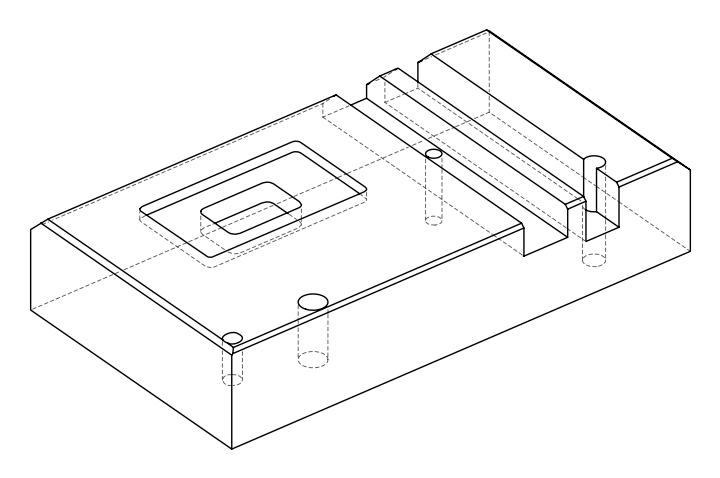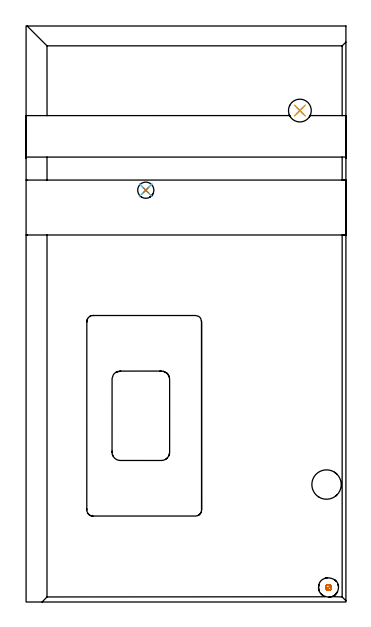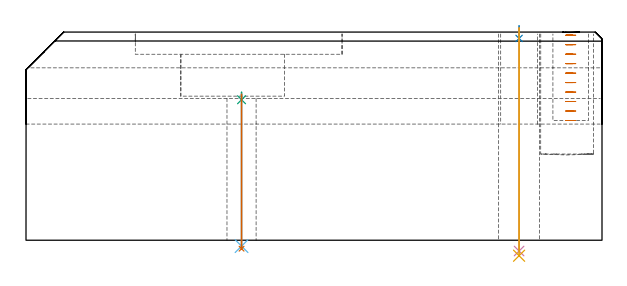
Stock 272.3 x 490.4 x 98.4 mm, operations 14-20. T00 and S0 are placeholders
(PLAN: 20 operations, 11 tool changes, 93.5 min)
(1 INDEXABLE_INSERT_DRILL_BLIND_HOLE_FROM_SOLID | STEP1POCKET | NXT0302_021 | 0.24 min | 28336 mm3)
(2 AREA_MILL | FG_CHAMFER_SURFACE | UGT0205_001 | 17.71 min | 50713 mm3)
(3 AREA_MILL_1 | FG_CHAMFER_SURFACE_1 | UGT0205_001 | 5.1 min | 1605 mm3)
(4 AREA_MILL_2 | FG_CHAMFER_SURFACE_2 | UGT0205_001 | 1.31 min | 5526 mm3)
(5 AREA_MILL_3 | FG_CHAMFER_SURFACE_3 | UGT0205_001 | 0.46 min | 125 mm3)
(6 AREA_MILL_4 | FG_CHAMFER_SURFACE_4 | UGT0205_001 | 4.07 min | 13271 mm3)
(7 AREA_MILL_5 | FG_CHAMFER_SURFACE_5 | UGT0205_001 | 12.98 min | 37179 mm3)
(8 AREA_MILL_6 | FG_CHAMFER_SURFACE_6 | UGT0205_001 | 4.26 min | 2343 mm3)
(9 AREA_MILL_7 | FG_CHAMFER_SURFACE_7 | UGT0205_001 | 1.12 min | 324 mm3)
(10 MILL_RECTANGULAR_POCKET | POCKET_RECTANGULAR_STRAIGHT | NXT0201_010 | Follow Part, ap 2.5, ae 75% | 23.22 min | 174874 mm3)
(11 MILL_RECTANGULAR_POCKET_1 | POCKET_RECTANGULAR_STRAIGHT_1 | NXT0201_011 | Follow Part, ap 3, ae 75% | 7.26 min | 73054 mm3)
(12 MILL_RECTANGULAR_SLOT | SLOT_RECTANGULAR | UGT0201_004 | Follow Part, ap 8, ae 75% | 8.27 min | 417073 mm3)
(13 MILL_RECTANGULAR_SLOT_1 | SLOT_RECTANGULAR_1 | UGT0201_009 | Follow Part, ap 11.25, ae 75% | 5 min | 396837 mm3)
(14 MILL_BLIND_HOLE_FROM_SOLID_MATERIAL | STEP1POCKET_1 | NXT0201_011 | Spiral | 0.98 min | 9282 mm3)
(15 SPOT_DRILL | STEP1HOLE | NXT0321_9005460120000 | 0.05 min | 99 mm3)
(16 SPOT_DRILL_1 | STEP1HOLE_1 | NXT0321_9005460120000 | 0.04 min | 10 mm3)
(17 DRILL_THROUGH_HOLE_INTO_CENTER | STEP1HOLE | UGT0301_515 | 0.42 min | 9560 mm3)
(18 DRILL_TO_ENLARGE_THROUGH_HOLE | STEP1HOLE | UGT0301_261 | 0.43 min | 15095 mm3)
(19 DRILL_THROUGH_HOLE_INTO_CENTER_1 | STEP1HOLE_1 | NXT0301_042 | 0.3 min | 2596 mm3)
(20 DRILL_TO_ENLARGE_THROUGH_HOLE_1 | STEP1HOLE_1 | NXT0301_103 | 0.3 min | 7545 mm3)
(TOOL NXT0302_021 | Index. Insert Drill 25mm [880-D2500L25-05] | D25 PA176 FL125 Z2)
(TOOL UGT0205_001 | Chamfer Mill 20 x 3 x 45 deg. | D20 FL50 Z2)
(TOOL NXT0201_010 | ENDMILL 10mm [2P460-1000-NA 1630] | D10 FL30 Z6)
(TOOL NXT0201_011 | ENDMILL 12mm [2P460-1200-NA 1630] | D12 FL38 Z6)
(TOOL UGT0201_004 | End Mill 32 mm | D32 FL53 Z6)
(TOOL UGT0201_009 | End Mill 45 mm | D45 FL63 Z6)
(TOOL NXT0321_9005460120000 | NC Spot Drill, 142deg, 12mm, Carbide, Uncoated | D12 PA142 FL30 Z2)
(TOOL UGT0301_515 | Carbide Drill 12.0 mm | D12 PA118 FL101 Z2)
(TOOL UGT0301_261 | Twist Drill 19.4 mm | D19.4 PA118 FL140 Z2)
(TOOL NXT0301_042 | Carbide Drill 7.1mm [860.1-0710-057A1-MM 2214] | D7.1 PA140 FL85 Z2)
(TOOL NXT0301_103 | Carbide Drill 13.8mm [860.1-1380-062A1-MM 2214] | D13.8 PA140 FL77 Z2)
(OP 14 MILL_BLIND_HOLE_FROM_SOLID_MATERIAL)
G17 G21 G94 G90
T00 M6
G54
G17 G0 G90 X257.5 Y12.4 S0 M3
G43 Z108.4 H1
Z96.92
G94 G3 X258.089 Y14.211 R1.001 F250.
X255.558 Y13.811 R1.811
X256.089 Y10.458 R2.4
X255.558 Y13.811 R-2.4
X255.824 Y12.135 R1.2
X257.5 Y12.4 R1.2
G0 Z92.44
G3 X258.089 Y14.211 R1.001
X255.558 Y13.811 R1.811
X256.089 Y10.458 R2.4
X255.558 Y13.811 R-2.4
X255.824 Y12.135 R1.2
X257.5 Y12.4 R1.2
G0 Z87.96
G3 X258.089 Y14.211 R1.001
X255.558 Y13.811 R1.811
X256.089 Y10.458 R2.4
X255.558 Y13.811 R-2.4
X255.824 Y12.135 R1.2
X257.5 Y12.4 R1.2
G0 Z83.48
G3 X258.089 Y14.211 R1.001
X255.558 Y13.811 R1.811
X256.089 Y10.458 R2.4
X255.558 Y13.811 R-2.4
X255.824 Y12.135 R1.2
X257.5 Y12.4 R1.2
G0 Z79.
G3 X258.089 Y14.211 R1.001
X255.558 Y13.811 R1.811
X256.089 Y10.458 R2.4
X255.558 Y13.811 R-2.4
X255.824 Y12.135 R1.2
X257.5 Y12.4 R1.2
G0 Z74.52
G3 X258.089 Y14.211 R1.001
X255.558 Y13.811 R1.811
X256.089 Y10.458 R2.4
X255.558 Y13.811 R-2.4
X255.824 Y12.135 R1.2
X257.5 Y12.4 R1.2
G0 Z70.04
G3 X258.089 Y14.211 R1.001
X255.558 Y13.811 R1.811
X256.089 Y10.458 R2.4
X255.558 Y13.811 R-2.4
X255.824 Y12.135 R1.2
X257.5 Y12.4 R1.2
G0 Z65.56
G3 X258.089 Y14.211 R1.001
X255.558 Y13.811 R1.811
X256.089 Y10.458 R2.4
X255.558 Y13.811 R-2.4
X255.824 Y12.135 R1.2
X257.5 Y12.4 R1.2
G0 Z61.08
G3 X258.089 Y14.211 R1.001
X255.558 Y13.811 R1.811
X256.089 Y10.458 R2.4
X255.558 Y13.811 R-2.4
X255.824 Y12.135 R1.2
X257.5 Y12.4 R1.2
G0 Z56.6
G3 X258.089 Y14.211 R1.001
X255.558 Y13.811 R1.811
X256.089 Y10.458 R2.4
X255.558 Y13.811 R-2.4
X255.824 Y12.135 R1.2
X257.5 Y12.4 R1.2
G0 Z108.4
M5
M2
(OP 15 SPOT_DRILL)
G17 G21 G94 G90
T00 M6
G54
G17 G0 G90 X233.1 Y418.4 S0 M3
G43 Z108.4 H0
G94 G81 G98 Z95.4 F250. R101.4
G80
M5
M2
(OP 16 SPOT_DRILL_1)
G17 G21 G94 G90
T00 M6
G54
G17 G0 G90 X101.9 Y350.6 S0 M3
G43 Z108.4 H0
G94 G81 G98 Z66.406 F250. R70.
G80
M5
M2
(OP 17 DRILL_THROUGH_HOLE_INTO_CENTER)
G17 G21 G94 G90
T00 M6
G54
G17 G0 G90 X233.1 Y418.4 S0 M3
G43 Z108.4 H0
G94 G73 G98 Z-5.105 F250. Q11.501 R100.4
G80
M5
M2
(OP 18 DRILL_TO_ENLARGE_THROUGH_HOLE)
G17 G21 G94 G90
T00 M6
G54
G17 G0 G90 X233.1 Y418.4 S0 M3
G43 Z108.4 H0
G94 G73 G98 Z-7.328 F250. Q17.621 R100.4
G80
M5
M2
(OP 19 DRILL_THROUGH_HOLE_INTO_CENTER_1)
G17 G21 G94 G90
T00 M6
G54
G17 G0 G90 X101.9 Y350.6 S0 M3
G43 Z108.4 H1
G94 G73 G98 Z-2.792 F250. Q6.979 R69.
G80
M5
M2
(OP 20 DRILL_TO_ENLARGE_THROUGH_HOLE_1)
G17 G21 G94 G90
T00 M6
G54
G17 G0 G90 X101.9 Y350.6 S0 M3
G43 Z108.4 H1
G94 G73 G98 Z-4.011 F250. Q11.835 R69.
G80
M5
M2
